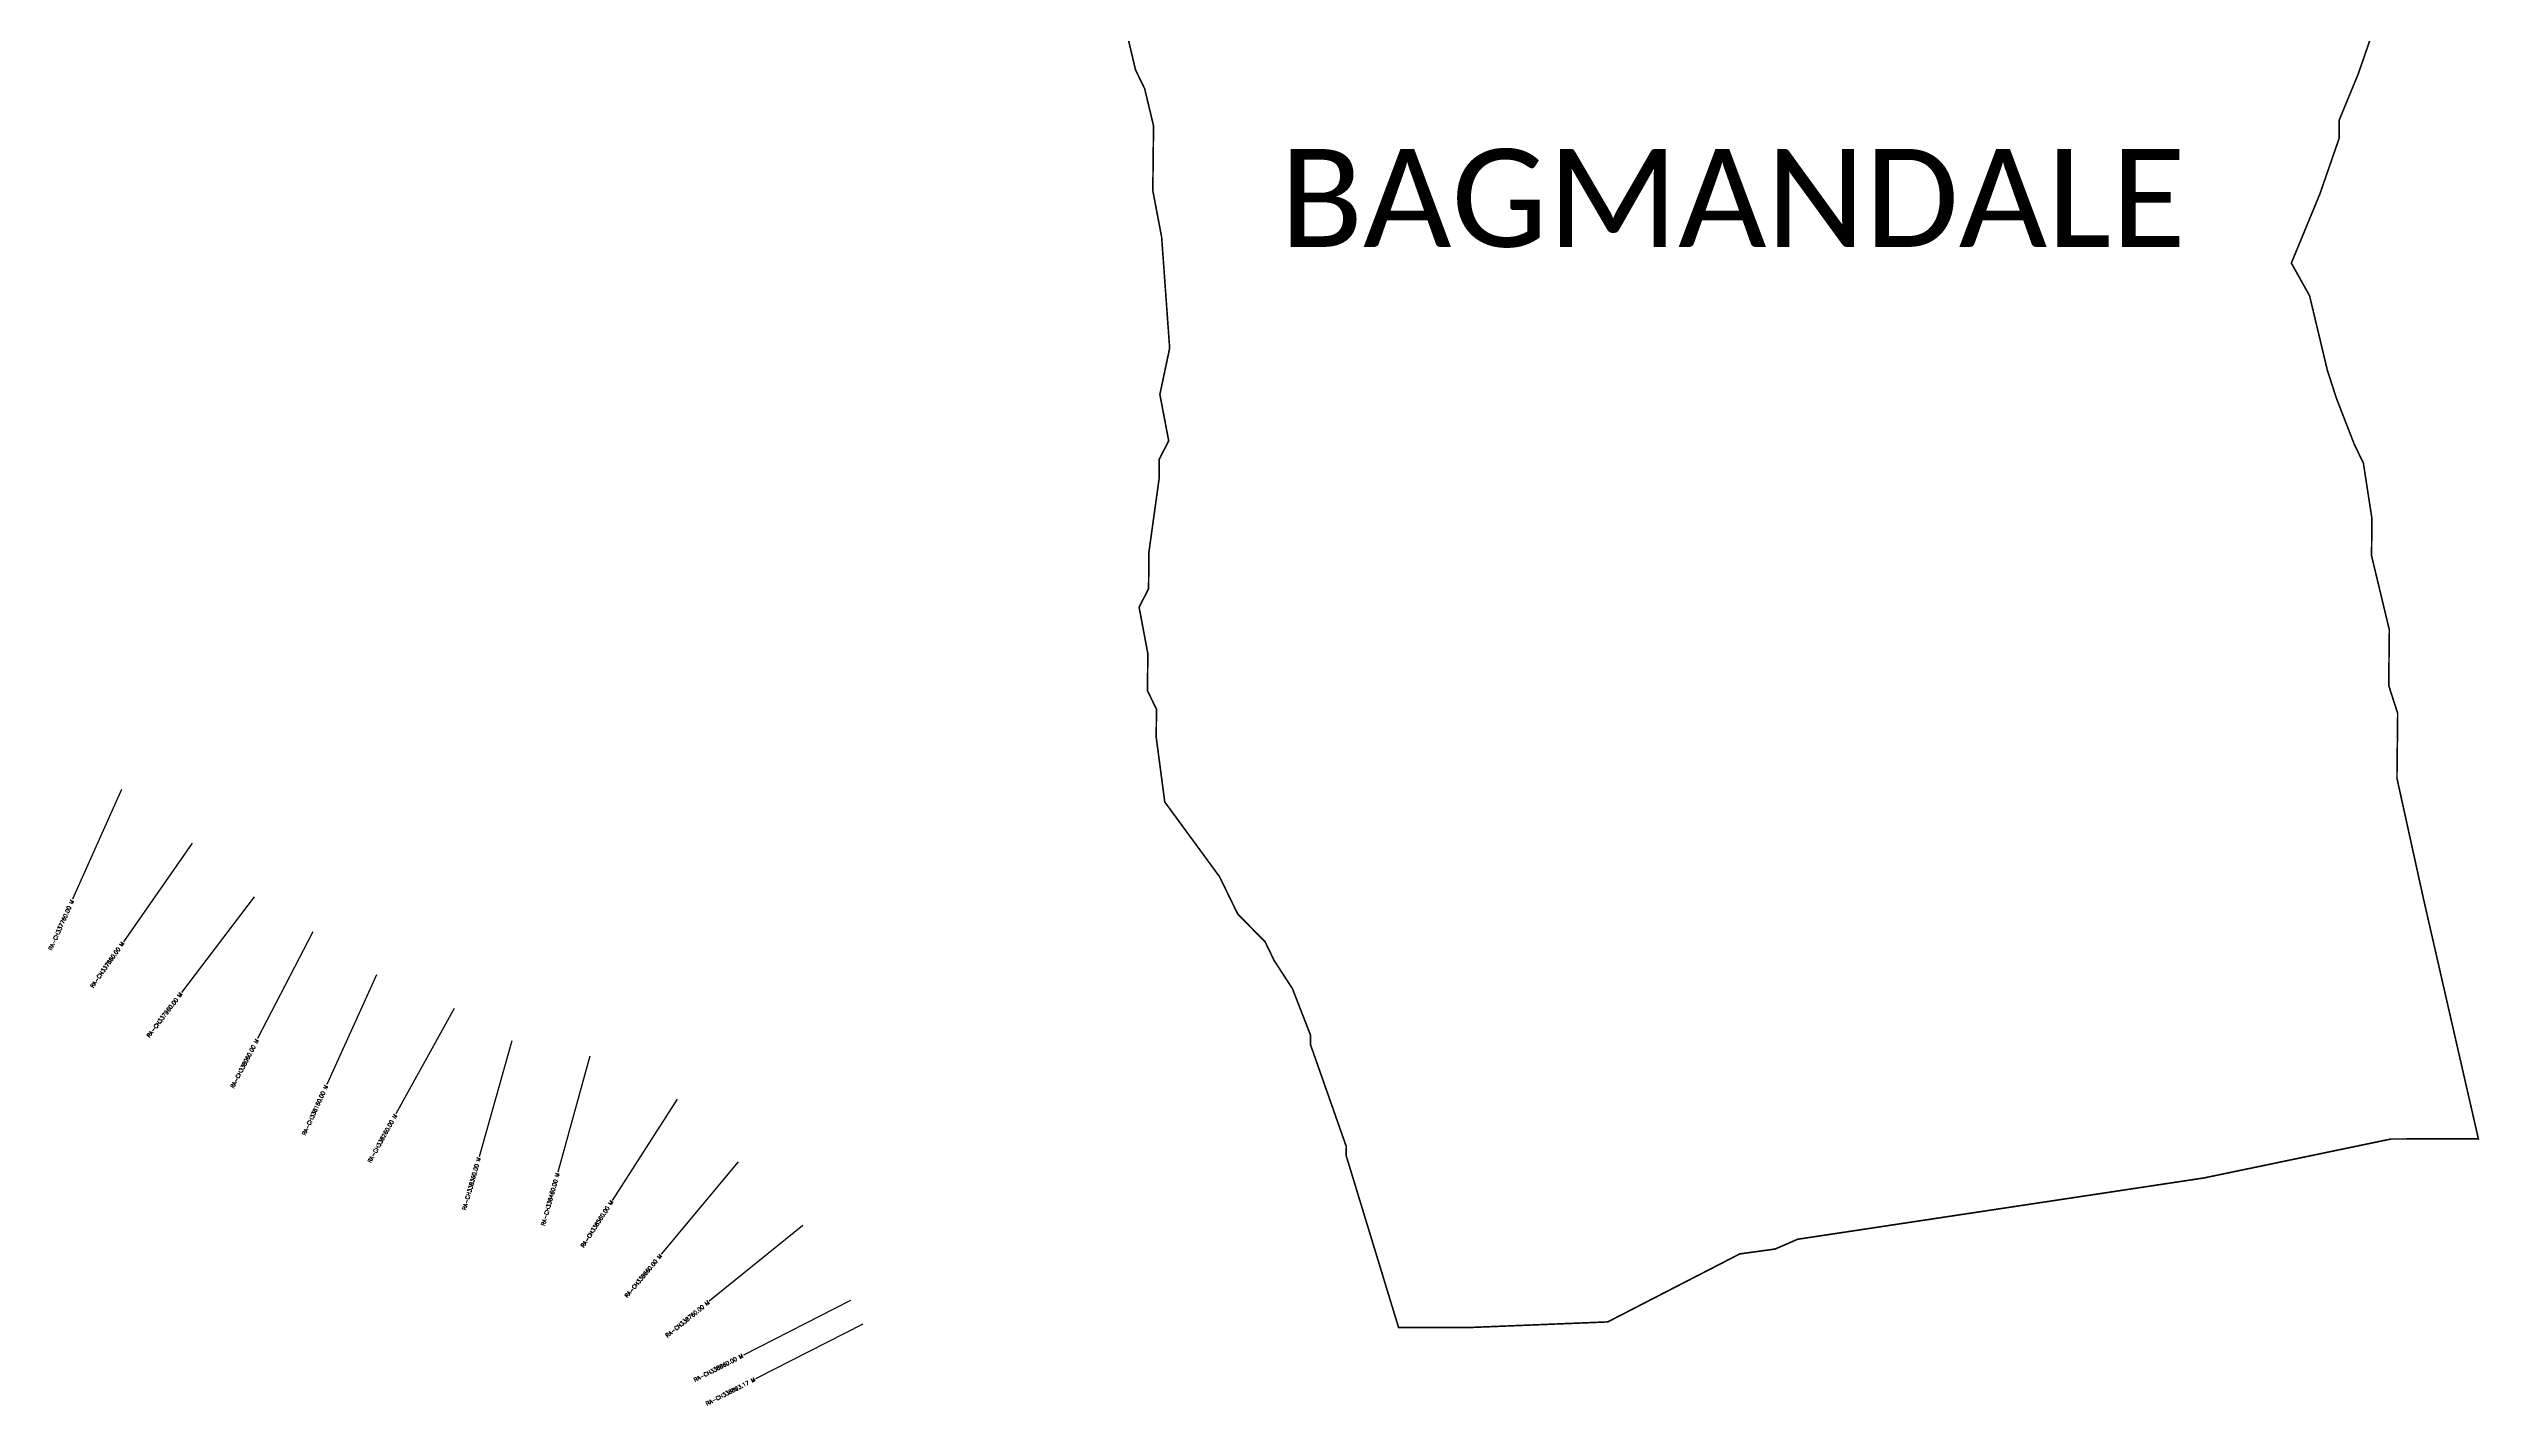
# Model space of a CAD drawing. Header units: metres. Extents: x 289004 to 294705, y 1989666 to 1993050.
# Drawn here: x 291674 to 294705, y 1989666 to 1991358 of the extents above; entities that cross this region are included whole.
import ezdxf
from ezdxf.enums import TextEntityAlignment as Align

# ---------------------------------------------------------------- set-up
doc = ezdxf.new("R2010")
doc.units = ezdxf.units.M
doc.header["$MEASUREMENT"] = 0
for name, color, linetype in [('CS', 134, 'Continuous'), ('CSMark', 6, 'Continuous'), ('VILLAGE NAME', 250, 'Continuous')]:
    doc.layers.add(name, color=color, linetype=linetype)
doc.styles.get("Standard").update_dxf_attribs({"font": 'simplex.shx'})

msp = doc.modelspace()

# ---------------------------------------------------------------- linework, layer by layer
at = {"color": 6, "const_width": 2, "flags": 128}
msp.add_lwpolyline([(294577.7, 1991395.6), (294553.8, 1991326.5), (294530.1, 1991269), (294529.9, 1991245.9), (294506, 1991176.9), (294470.4, 1991090.6), (294493.1, 1991050), (294515.2, 1990957.3), (294526.4, 1990922.5), (294548.9, 1990864.5), (294560.2, 1990841.3), (294570.9, 1990771.9), (294570.4, 1990725.7), (294592.6, 1990633.1), (294591.8, 1990563.8), (294603, 1990529), (294602.1, 1990448.1), (294635.2, 1990297.6), (294703.6, 1989998.5), (294594.6, 1989998.1), (294361.2, 1989949.5), (293854.8, 1989873.1), (293826.7, 1989860.9), (293782.5, 1989854.8), (293617.9, 1989770), (293443, 1989762.9), (293357.1, 1989762.9), (293291.8, 1989977.1), (293291.9, 1989988.6), (293247.1, 1990116.2), (293247.1, 1990128), (293224.7, 1990185.7), (293202, 1990220.6), (293190.7, 1990243.9), (293156.4, 1990278.9), (293133.8, 1990325.3), (293065.5, 1990418.5), (293054.8, 1990499.4), (293055.2, 1990534.1), (293043.9, 1990557.3), (293044.4, 1990603.5), (293033.5, 1990661.4), (293045.3, 1990684.4), (293045.8, 1990730.6), (293058.6, 1990822.8), (293058.6, 1990845.9), (293070.4, 1990868.9), (293059.4, 1990926.8), (293071.6, 1990984.4), (293061.6, 1991123.1), (293050.6, 1991181), (293051.5, 1991261.9), (293040.4, 1991308.2), (293029.1, 1991331.4), (293007, 1991424.1)], dxfattribs=at)
at = {"layer": 'CS'}
for p, q in [((291764.3, 1990434.2), (291703.6, 1990297.1)), ((291852.5, 1990367.3), (291766.8, 1990244.2)), ((291930, 1990300.3), (291839.3, 1990180.8)), ((292003.3, 1990256.4), (291934.2, 1990123.3)), ((292082.4, 1990202.8), (292020.4, 1990066.1)), ((292179.4, 1990160.8), (292106.8, 1990029.5)), ((292251.1, 1990120.4), (292210.4, 1989976)), ((292348.7, 1990101.3), (292308.6, 1989956.7)), ((292457.6, 1990047.8), (292376.4, 1989921.6)), ((292533.5, 1989969.7), (292437.6, 1989854.4)), ((292614, 1989890.3), (292497.5, 1989795.7)), ((292673.8, 1989796.7), (292540.1, 1989728.6)), ((292688.8, 1989767.1), (292555.1, 1989699.1))]:
    msp.add_line(p, q, dxfattribs=at)

# ---------------------------------------------------------------- texts
at = {"layer": 'CSMark'}
for s, rotation, p in [('RA-CH337760.00 M', 66.1045, (291703.2, 1990296.2)), ('RA-CH337860.00 M', 55.1693, (291766.2, 1990243.4)), ('RA-CH337960.00 M', 52.8108, (291838.7, 1990180)), ('RA-CH338060.00 M', 62.5465, (291933.7, 1990122.4)), ('RA-CH338160.00 M', 65.5986, (292020, 1990065.2)), ('RA-CH338260.00 M', 61.0461, (292106.3, 1990028.7)), ('RA-CH338360.00 M', 74.2559, (292210.2, 1989975.1)), ('RA-CH338460.00 M', 74.5237, (292308.4, 1989955.8)), ('RA-CH338560.00 M', 57.2357, (292375.9, 1989920.8)), ('RA-CH338660.00 M', 50.2672, (292437, 1989853.6)), ('RA-CH338760.00 M', 39.0944, (292496.8, 1989795.1)), ('RA-CH338860.00 M', 26.9777, (292539.2, 1989728.2)), ('RA-CH338893.17 M', 26.9777, (292554.3, 1989698.6))]:
    msp.add_text(s, height=5, rotation=rotation, dxfattribs=at).set_placement(p, align=Align.MIDDLE_RIGHT)
at = {"layer": 'VILLAGE NAME', "insert": (293209.3, 1991232.9), "char_height": 122.1, "attachment_point": 1}
msp.add_mtext_dynamic_manual_height_columns('{\\fCalibri|b0|i0|c0|p34;BAGMANDALE}', width=1528.622, gutter_width=0.814, heights=[0], dxfattribs=at)

doc.saveas('drawing.dxf')
